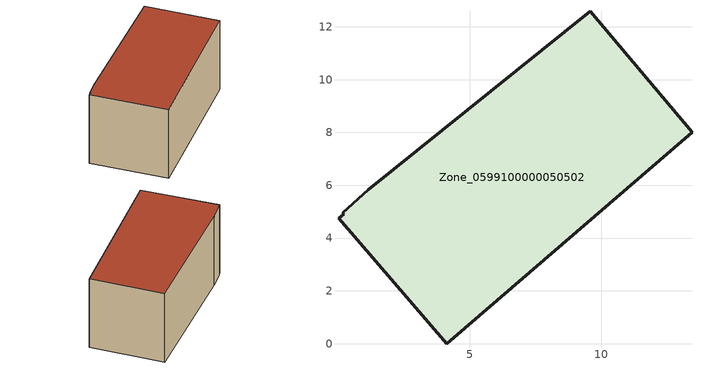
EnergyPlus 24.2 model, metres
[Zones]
Zone_0599100000050502
 floor ground (C_G): 0.03,4.75 0.23,4.91 0.19,4.96 1.16,5.83 9.57,12.59 13.43,8.01 4.14,0 z0
 wall outside (C_F): 4.14,0 13.43,8.01 9.57,12.59 1.16,5.83 0.19,4.96 0.23,4.91 0.03,4.75 4.14,0 z0:6.29
 roof outside (C_R): 0.23,4.91 0.03,4.75 4.14,0 13.43,8.01 9.57,12.59 1.16,5.83 0.19,4.96 z6.29
[BUILDING]
Pand.0599100000050502: North Axis=0; Terrain=City; Loads Convergence Tolerance Value=0.04; Temperature Convergence Tolerance Value=0.4; Solar Distribution=FullExterior; Maximum Number of Warmup Days=25; Minimum Number of Warmup Days=1
[Site:Location]
Rotterdam.The.Hague.AP_ZH_NLD Design_Conditions: Latitude=51.96; Longitude=4.45; Time Zone=1; Elevation=-4.5
[SITE:GROUNDTEMPERATURE:BUILDINGSURFACE]
18, 18, 18, 18, 18, 18, 18, 18, 18, 18, 18, 18
[MATERIAL] Thermal Absorptance=0.9; Solar Absorptance=0.7; Visible Absorptance=0.7
Name | Roughness | Thickness | Conductivity | Density | Specific Heat
G.TI.1946 | MediumSmooth | 0.15 | 1 | 540 | 1210
F.TI.1946 | Rough | 0.3 | 0.857143 | 1920 | 840
R.TI.1946 | MediumRough | 0.2 | 0.1 | 1500 | 1000
[CONSTRUCTION]
C_G: G.TI.1946
C_F: F.TI.1946
C_R: R.TI.1946
[ZONE]
Zone_0599100000050502: Type=1; Multiplier=1; Ceiling Height=Autocalculate; Volume=Autocalculate; Floor Area=autocalculate; Part of Total Floor Area=Yes
[ZONEINFILTRATION:DESIGNFLOWRATE]
Infil_Zone_0599100000050502: Zone or ZoneList or Space or SpaceList=Zone_0599100000050502; Schedule=AlwaysOn; Design Flow Rate Calculation Method=Flow/Area; Flow Rate per Floor Area=0.003; Constant Term Coefficient=1; Temperature Term Coefficient=0; Velocity Term Coefficient=0; Velocity Squared Term Coefficient=0
[HVACTEMPLATE:ZONE:IDEALLOADSAIRSYSTEM]
Zone_0599100000050502: Maximum Heating Supply Air Temperature=50; Minimum Cooling Supply Air Temperature=13; Maximum Heating Supply Air Humidity Ratio=0.0156; Minimum Cooling Supply Air Humidity Ratio=0.0077; Heating Limit=NoLimit; Cooling Limit=NoLimit; Dehumidification Control Type=ConstantSensibleHeatRatio; Cooling Sensible Heat Ratio=0.7; Dehumidification Setpoint=60; Humidification Control Type=None; Humidification Setpoint=30; Outdoor Air Method=None; Outdoor Air Flow Rate per Person=0.00944; Outdoor Air Flow Rate per Zone Floor Area=0; Outdoor Air Flow Rate per Zone=0; Demand Controlled Ventilation Type=None; Outdoor Air Economizer Type=NoEconomizer; Heat Recovery Type=None; Sensible Heat Recovery Effectiveness=0.7; Latent Heat Recovery Effectiveness=0.65
[ZONECONTROL:THERMOSTAT]
ThermostatControl_Zone_0599100000050502: Zone or ZoneList=Zone_0599100000050502; Control Type Schedule=DualSetpointControlType; Control 1=Thermostat_Zone_0599100000050502; Temperature Difference Between Cutout And Setpoint=0
[THERMOSTATSETPOINT:DUALSETPOINT]
Thermostat_Zone_0599100000050502: Heating Setpoint Temperature Schedule=HeatingSetpoint_Zone_0599100000050502; Cooling Setpoint Temperature Schedule=CoolingSetpoint_Zone_0599100000050502
[SCHEDULE:COMPACT]
HeatingSetpoint_Zone_0599100000050502: Through: 12/31, For: AllDays, Until: 24:00, 21
CoolingSetpoint_Zone_0599100000050502: Through: 12/31, For: AllDays, Until: 24:00, 24
DualSetpointControlType: Through: 12/31, For: AllDays, Until: 24:00, 4
AlwaysOn: Through: 12/31, For: AllDays, Until: 24:00, 1
